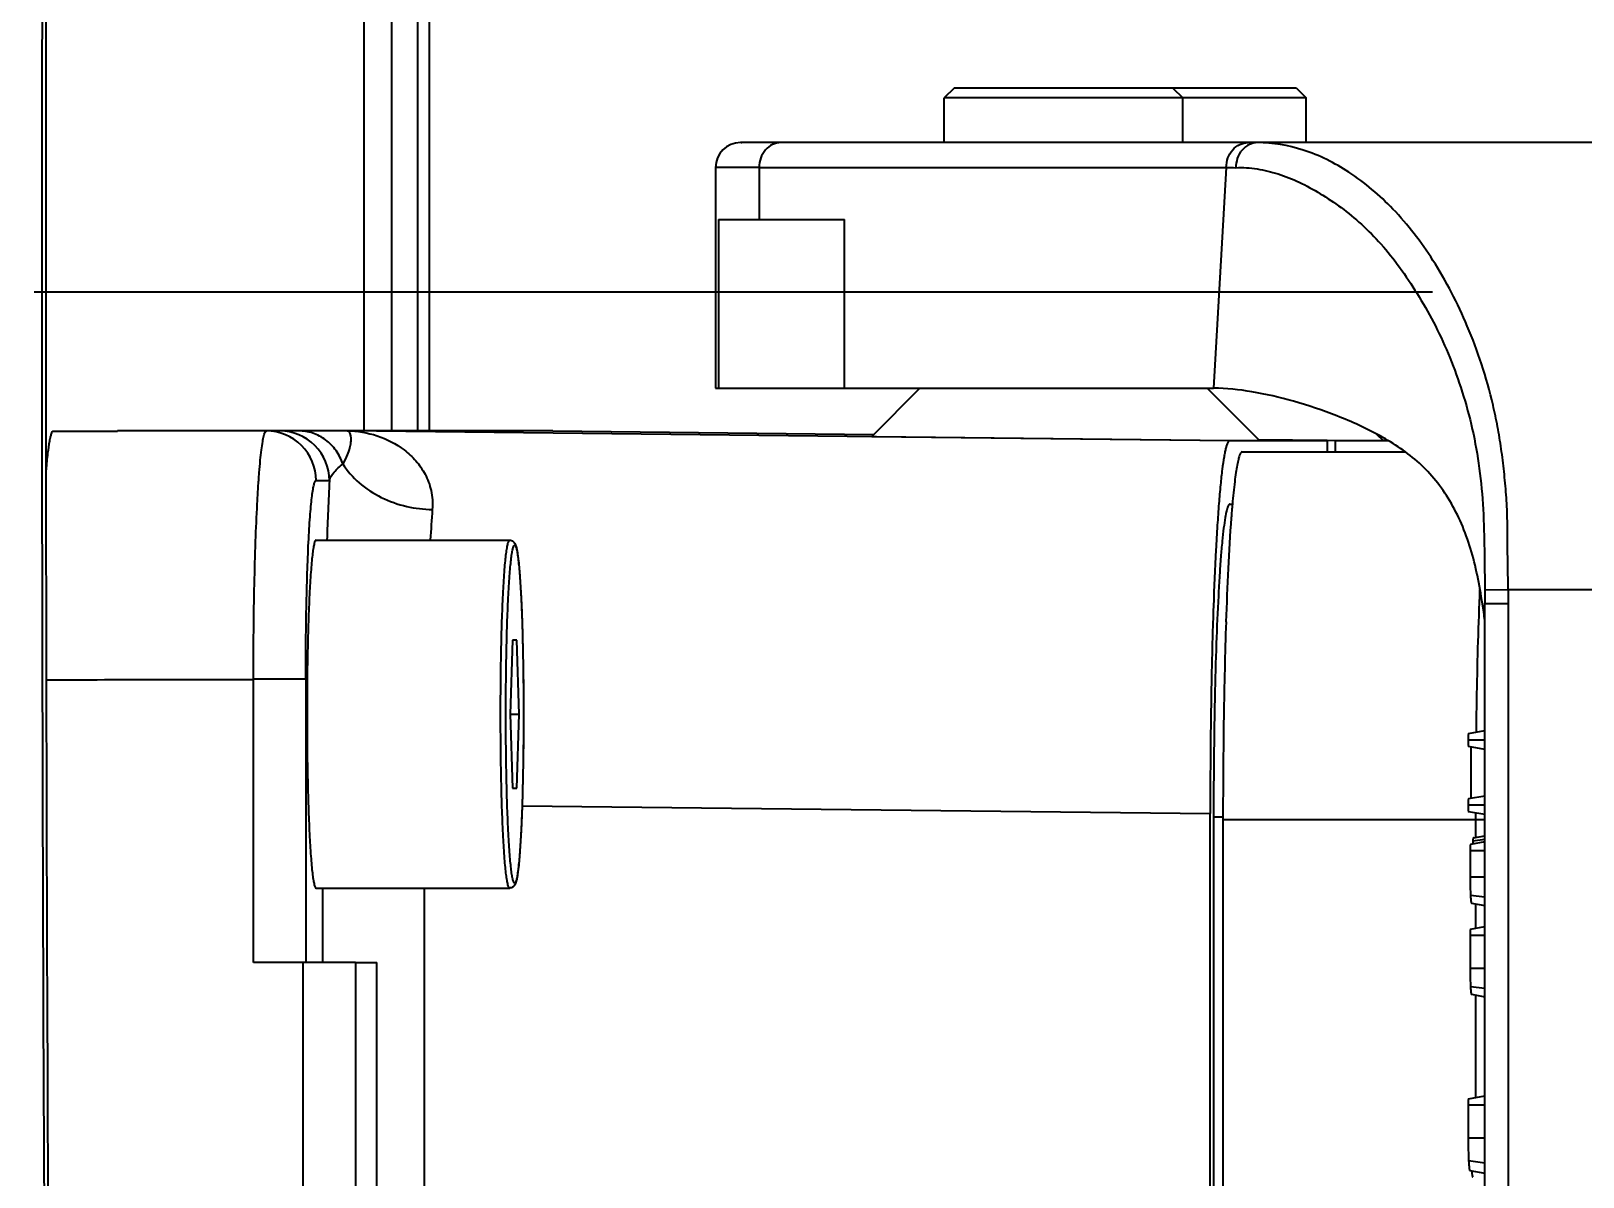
# Model space of a CAD drawing. Header units: millimetres. Extents: x 5828 to 6704, y 123 to 421.
# Drawn here: x 6614.748 to 6616.829, y 233.178 to 234.716 of the extents above; entities that cross this region are included whole.
import ezdxf

# ---------------------------------------------------------------- set-up
doc = ezdxf.new("R2010")
doc.units = ezdxf.units.MM
doc.linetypes.add('CENTER', pattern=[0.6, 0.375, -0.075, 0.075, -0.075])
for name, color, linetype in [('中心线', 7, 'Continuous'), ('外形图', 7, 'Continuous'), ('尺寸标注', 7, 'Continuous'), ('运动范围', 7, 'Continuous')]:
    doc.layers.add(name, color=color, linetype=linetype)
doc.styles.add('微软雅黑', font='msyh.ttc', dxfattribs={"height": 1.5})
doc.dimstyles.new('尺寸标注_1_15比例', dxfattribs={"dimtxt": 1.5, "dimasz": 1.25, "dimexe": 0.5, "dimexo": 0.4, "dimgap": 0.5, "dimtad": 1, "dimdec": 1, "dimlfac": 15, "dimdsep": 46, "dimtxsty": '微软雅黑', "dimcen": 0.09, "dimadec": 0, "dimazin": 0, "dimtp": 0.01, "dimtm": 0.01, "dimtfac": 1, "dimtdec": 1, "dimtofl": 0, "dimtmove": 0, "dimatfit": 3, "dimfxl": 1, "dimtolj": 1, "dimarcsym": 0})

# ---------------------------------------------------------------- blocks, each defined once
blk = doc.blocks.new('*D964')
at = {"layer": 'Defpoints', "color": 0}
for p in [(6599.8696, 245.0776), (6642.7754, 240.6831), (6560.7519, 234.3658), (6606.9481, 234.3718), (6651.9644, 234.3658)]:
    blk.add_point(p, dxfattribs=at)
at = {"layer": '尺寸标注', "color": 0, "lineweight": -2}
blk.add_arc((6606.914, 234.3658), 12.8206, 15.57922, 174.41148, dxfattribs=at)
at = {"layer": '尺寸标注', "color": 0}
for points in [[(6619.0604, 237.7629), (6619.4668, 237.8551), (6619.5402, 236.59)], [(6593.9463, 235.6245), (6594.3625, 235.6042), (6594.0935, 234.3658)]]:
    blk.add_solid(points, dxfattribs=at)
at = {"layer": '尺寸标注', "color": 0, "insert": (6607.3758, 248.4579), "char_height": 1.5, "attachment_point": 5, "rotation": 358.1233, "style": '微软雅黑'}
blk.add_mtext('\\A1;-\\A1;170%%d', dxfattribs=at)
blk = doc.blocks.new('*D965')
at = {"layer": 'Defpoints', "color": 0}
for p in [(6560.7519, 234.3658), (6606.9481, 234.3718), (6651.9644, 234.3658), (6642.7754, 228.0485), (6600.0932, 223.893)]:
    blk.add_point(p, dxfattribs=at)
at = {"layer": '尺寸标注', "color": 0, "lineweight": -2}
blk.add_arc((6606.9821, 234.3658), 12.5355, 185.71574, 344.27495, dxfattribs=at)
at = {"layer": '尺寸标注', "color": 0}
for points in [[(6594.717, 233.1277), (6594.3009, 233.107), (6594.4466, 234.3658)], [(6619.2515, 230.922), (6618.8453, 231.0148), (6619.3268, 232.187)]]:
    blk.add_solid(points, dxfattribs=at)
at = {"layer": '尺寸标注', "color": 0, "insert": (6606.0001, 223.1523), "char_height": 1.5, "attachment_point": 5, "rotation": 354.9953, "style": '微软雅黑'}
blk.add_mtext('\\A1;+\\A1;170%%d', dxfattribs=at)

msp = doc.modelspace()

# ---------------------------------------------------------------- linework, layer by layer
at = {"layer": '中心线', "linetype": 'CENTER', "ltscale": 5}
msp.add_line((6560.7519, 234.3658), (6651.9644, 234.3658), dxfattribs=at)
at = {"layer": '外形图'}
for p, q in [((6615.1939, 234.8991), (6615.1939, 234.1791)), ((6615.2312, 234.1791), (6615.2312, 234.8991)), ((6615.2657, 234.8991), (6615.2657, 234.1791)), ((6615.2814, 234.8991), (6615.2814, 234.1791)), ((6615.9853, 234.6391), (6615.972, 234.6258)), ((6616.4442, 234.6391), (6615.9853, 234.6391)), ((6616.2787, 234.6391), (6616.2785, 234.6391)), ((6616.2787, 234.6391), (6616.292, 234.6258)), ((6616.4444, 234.6391), (6616.4442, 234.6391)), ((6616.4444, 234.6391), (6616.4577, 234.6258)), ((6616.2918, 234.6258), (6615.972, 234.6258)), ((6615.972, 234.5658), (6615.972, 234.6258)), ((6616.292, 234.6258), (6616.2918, 234.6258)), ((6616.4575, 234.6258), (6616.292, 234.6258)), ((6616.292, 234.5658), (6616.292, 234.6258)), ((6616.4577, 234.6258), (6616.4575, 234.6258)), ((6616.4577, 234.5658), (6616.4577, 234.6258)), ((6618.1146, 234.5658), (6615.6987, 234.5658)), ((6615.6998, 234.5658), (6615.7009, 234.5658)), ((6615.7239, 234.5325), (6615.6653, 234.5325)), ((6615.6653, 234.5325), (6615.6653, 234.2363)), ((6615.7239, 234.5325), (6616.3504, 234.5325)), ((6615.7239, 234.5325), (6615.7239, 234.4629)), ((6616.3504, 234.5325), (6616.3333, 234.2363)), ((6615.6695, 234.4629), (6615.8386, 234.4629)), ((6615.6695, 234.4629), (6615.6695, 234.2363)), ((6615.8386, 234.2363), (6615.8386, 234.4629)), ((6615.6653, 234.2363), (6615.6695, 234.2363)), ((6615.6695, 234.2363), (6616.3333, 234.2363)), ((6615.9394, 234.2363), (6615.8749, 234.1718)), ((6616.3247, 234.2363), (6616.395, 234.166)), ((6614.8635, 234.1785), (6614.777, 234.1785)), ((6615.0632, 234.1791), (6614.8635, 234.1791)), ((6615.0811, 234.1791), (6615.0632, 234.1791)), ((6615.1716, 234.1791), (6615.0811, 234.1791)), ((6615.4473, 234.1791), (6615.1716, 234.1791)), ((6616.3549, 234.1658), (6615.1716, 234.1791)), ((6615.4473, 234.1791), (6615.8774, 234.1743)), ((6616.552, 234.1747), (6616.5607, 234.166)), ((6615.8749, 234.1718), (6616.3549, 234.1663)), ((6616.4855, 234.1658), (6616.3549, 234.1658)), ((6616.3932, 234.1677), (6616.4855, 234.1667)), ((6616.4968, 234.1658), (6616.394, 234.167)), ((6616.3941, 234.1668), (6616.4855, 234.1658)), ((6616.4855, 234.1667), (6616.557, 234.166)), ((6616.4855, 234.1658), (6616.4855, 234.1508)), ((6616.5673, 234.1658), (6616.4968, 234.1658)), ((6616.4968, 234.1508), (6616.4968, 234.1658)), ((6616.5601, 234.1666), (6616.5662, 234.1665)), ((6616.3717, 234.1508), (6616.5903, 234.1508)), ((6615.1298, 234.1125), (6615.1477, 234.1125)), ((6616.3553, 234.0808), (6616.3585, 234.0808)), ((6615.1298, 234.0325), (6615.3894, 234.0325)), ((6616.6964, 234.0247), (6616.6965, 234.0213)), ((6616.7285, 233.9658), (6616.6969, 233.9656)), ((6616.6969, 233.9656), (6616.697, 233.9474)), ((6617.3613, 233.9658), (6616.7285, 233.9658)), ((6616.697, 231.5176), (6616.697, 233.9474)), ((6616.7286, 233.9477), (6616.7286, 231.5172)), ((6615.3931, 233.8984), (6615.3901, 233.7991)), ((6615.3991, 233.8984), (6615.3931, 233.8984)), ((6615.4021, 233.7991), (6615.3991, 233.8984)), ((6615.1158, 233.8458), (6615.0457, 233.8458)), ((6615.0457, 233.4658), (6615.0457, 233.8457)), ((6615.1158, 233.8458), (6615.1158, 233.4658)), ((6615.3901, 233.7991), (6615.4021, 233.7991)), ((6615.3901, 233.7991), (6615.3931, 233.6998)), ((6615.3991, 233.6998), (6615.4021, 233.7991)), ((6616.697, 233.7644), (6616.6748, 233.7644)), ((6616.6752, 233.7732), (6616.697, 233.777)), ((6616.697, 233.7518), (6616.6752, 233.7557)), ((6616.6782, 233.7551), (6616.6782, 233.6862)), ((6615.3931, 233.6998), (6615.3991, 233.6998)), ((6615.406, 233.6763), (6616.3288, 233.6659)), ((6616.697, 233.6769), (6616.6748, 233.6769)), ((6616.6752, 233.6857), (6616.697, 233.6895)), ((6616.3288, 231.799), (6616.3288, 233.666)), ((6616.3459, 233.6608), (6616.3333, 233.6608)), ((6616.3333, 233.6608), (6616.3333, 231.8041)), ((6616.697, 233.6575), (6616.3459, 233.6575)), ((6616.3459, 233.6575), (6616.3459, 231.8075)), ((6616.697, 233.6643), (6616.6752, 233.6682)), ((6616.685, 233.6575), (6616.685, 233.6664)), ((6616.685, 233.6337), (6616.685, 233.6575)), ((6616.6817, 233.6332), (6616.697, 233.6359)), ((6616.697, 233.6157), (6616.6774, 233.6157)), ((6616.6774, 233.6157), (6616.6774, 233.5807)), ((6616.697, 233.6278), (6616.6778, 233.6244)), ((6616.697, 233.631), (6616.6808, 233.6285)), ((6616.6774, 233.5807), (6616.697, 233.5807)), ((6615.1298, 233.5658), (6615.3894, 233.5658)), ((6615.1386, 233.4658), (6615.1386, 233.5658)), ((6615.2753, 231.8991), (6615.2753, 233.5658)), ((6616.697, 233.5534), (6616.6779, 233.5558)), ((6616.6791, 233.5457), (6616.697, 233.5425)), ((6616.685, 233.5119), (6616.685, 233.5446)), ((6616.6778, 233.5107), (6616.697, 233.5141)), ((6616.697, 233.5019), (6616.6774, 233.5019)), ((6616.6774, 233.5019), (6616.6774, 233.4582)), ((6615.1824, 233.4658), (6615.0457, 233.4658)), ((6615.1123, 231.9991), (6615.1123, 233.4658)), ((6615.1824, 233.4658), (6615.2112, 233.4658)), ((6615.1824, 233.4658), (6615.1824, 231.9991)), ((6615.2112, 231.9991), (6615.2112, 233.4658)), ((6616.6774, 233.4582), (6616.697, 233.4582)), ((6616.697, 233.4309), (6616.6779, 233.4333)), ((6616.6791, 233.4232), (6616.697, 233.42)), ((6616.685, 233.2849), (6616.685, 233.4221)), ((6616.6752, 233.2832), (6616.697, 233.287)), ((6616.697, 233.2744), (6616.6748, 233.2744)), ((6616.6748, 233.2744), (6616.6748, 233.2307)), ((6616.6748, 233.2307), (6616.697, 233.2307)), ((6616.697, 233.1969), (6616.6754, 233.1996)), ((6616.6769, 233.1869), (6616.697, 233.1834))]:
    msp.add_line(p, q, dxfattribs=at)
msp.add_lwpolyline([(6616.6965, 234.0213), (6616.6966, 234.0095), (6616.6969, 233.9656)], dxfattribs=at)
for centre, radius, start, end in [((6869.0406, 234.3658), 254.2786, 179.349058, 180.650944), ((6867.1495, 234.3658), 252.3822, 179.349108, 180.650894), ((6867.1323, 234.3658), 252.365, 179.349137, 180.650872), ((6615.6987, 234.5325), 0.0333, 90, 180), ((6615.0631, 234.1125), 0.0666, 359.9575, 89.9579), ((6615.081, 234.1125), 0.0666, 359.9575, 89.9579), ((6620.691, 233.8397), 5.5501, 177.183, 178.0092), ((6617.7762, 233.892), 2.4972, 175.8291, 176.7674), ((6620.8225, 233.777), 4.4749, 177.2133, 178.1338), ((6615.549, 233.7725), 1.1582, 7.5458, 8.6637), ((6616.8221, 233.6164), 0.1417, 175.0976, 176.5666)]:
    msp.add_arc(centre, radius, start, end, dxfattribs=at)
for points, knots in [([(6615.753, 234.5658), (6615.7492, 234.5658), (6615.7413, 234.564), (6615.7317, 234.5564), (6615.7253, 234.5454), (6615.7239, 234.5368), (6615.7239, 234.5325)], [0, 0, 0, 0, 0.234377, 0.478194, 0.734771, 1, 1, 1, 1]), ([(6616.3504, 234.5325), (6616.3504, 234.5368), (6616.3519, 234.5454), (6616.3582, 234.5564), (6616.3679, 234.564), (6616.3758, 234.5658), (6616.3796, 234.5658)], [0, 0, 0, 0, 0.265222, 0.521806, 0.765629, 1, 1, 1, 1]), ([(6616.3921, 234.5658), (6616.3884, 234.5658), (6616.3806, 234.564), (6616.3707, 234.5563), (6616.3645, 234.545), (6616.3632, 234.5364), (6616.3632, 234.5322)], [0, 0, 0, 0, 0.22377, 0.476642, 0.7443, 1, 1, 1, 1]), ([(6616.7285, 233.9658), (6616.7283, 233.9765), (6616.7278, 233.9979), (6616.7275, 234.0299), (6616.7275, 234.0618), (6616.726, 234.0933), (6616.723, 234.1243), (6616.7193, 234.1548), (6616.7144, 234.1846), (6616.7064, 234.2228), (6616.6937, 234.2682), (6616.669, 234.3341), (6616.632, 234.4059), (6616.5784, 234.4762), (6616.5189, 234.5269), (6616.4565, 234.5583), (6616.4128, 234.5658), (6616.3921, 234.5658)], [0, 0, 0, 0, 0.042575, 0.085039, 0.12725, 0.169068, 0.210406, 0.25112, 0.291118, 0.330326, 0.40608, 0.478035, 0.609738, 0.725518, 0.827251, 0.917458, 1, 1, 1, 1]), ([(6616.3632, 234.5322), (6616.3726, 234.5327), (6616.392, 234.5313), (6616.4206, 234.5244), (6616.449, 234.5129), (6616.4772, 234.4975), (6616.505, 234.4787), (6616.5324, 234.4563), (6616.5589, 234.4297), (6616.5836, 234.3984), (6616.6069, 234.3632), (6616.6289, 234.3247), (6616.6487, 234.2826), (6616.6657, 234.2368), (6616.6797, 234.1875), (6616.6896, 234.1352), (6616.695, 234.0805), (6616.6961, 234.0435), (6616.6964, 234.0247)], [0, 0, 0, 0, 0.042839, 0.086836, 0.132773, 0.180998, 0.231611, 0.284653, 0.340715, 0.400748, 0.46459, 0.531371, 0.601199, 0.674736, 0.75201, 0.832413, 0.915329, 1, 1, 1, 1]), ([(6616.6939, 233.947), (6616.6919, 233.9597), (6616.6876, 233.9847), (6616.6786, 234.0209), (6616.6665, 234.0546), (6616.651, 234.0853), (6616.6321, 234.1126), (6616.6025, 234.1441), (6616.5575, 234.1739), (6616.4999, 234.1999), (6616.442, 234.2192), (6616.3867, 234.2324), (6616.3505, 234.2363), (6616.3333, 234.2363)], [0, 0, 0, 0, 0.076142, 0.149395, 0.219465, 0.286515, 0.351122, 0.414322, 0.540247, 0.665442, 0.786423, 0.898785, 1, 1, 1, 1]), ([(6614.777, 234.1785), (6614.7765, 234.1785), (6614.7753, 234.1773), (6614.7743, 234.1747), (6614.7731, 234.1705), (6614.7714, 234.1619), (6614.7694, 234.1471), (6614.7682, 234.1343), (6614.7676, 234.1269)], [0, 0, 0, 0, 0.027891, 0.079936, 0.160753, 0.271077, 0.579311, 1, 1, 1, 1]), ([(6615.0457, 233.8457), (6615.0457, 233.8674), (6615.046, 233.9099), (6615.0469, 233.9717), (6615.0485, 234.0286), (6615.0503, 234.072), (6615.052, 234.1026), (6615.0534, 234.1221), (6615.0548, 234.1388), (6615.0563, 234.1528), (6615.0579, 234.1638), (6615.0593, 234.171), (6615.0605, 234.1753), (6615.0614, 234.1775), (6615.0624, 234.1791), (6615.0632, 234.1791)], [0, 0, 0, 0, 0.194129, 0.380822, 0.55293, 0.703868, 0.76956, 0.82788, 0.878278, 0.920288, 0.953539, 0.977781, 0.986503, 0.992999, 1, 1, 1, 1]), ([(6615.1657, 234.1347), (6615.1636, 234.1411), (6615.1574, 234.1532), (6615.1433, 234.1677), (6615.1257, 234.177), (6615.1126, 234.1791), (6615.1062, 234.1791)], [0, 0, 0, 0, 0.255607, 0.507223, 0.754853, 1, 1, 1, 1]), ([(6615.1657, 234.1347), (6615.1682, 234.1386), (6615.1718, 234.1457), (6615.1752, 234.1556), (6615.1765, 234.1623), (6615.1768, 234.1667), (6615.1769, 234.172), (6615.1753, 234.179), (6615.1716, 234.1791)], [0, 0, 0, 0, 0.28857, 0.49654, 0.65248, 0.715637, 0.770437, 1, 1, 1, 1]), ([(6615.1716, 234.1791), (6615.1851, 234.179), (6615.2125, 234.1746), (6615.2435, 234.1585), (6615.2642, 234.1393), (6615.277, 234.1209), (6615.2853, 234.0986), (6615.2863, 234.0821), (6615.2856, 234.0736)], [0, 0, 0, 0, 0.233552, 0.470122, 0.592613, 0.719252, 0.853152, 1, 1, 1, 1]), ([(6616.3549, 234.1658), (6616.3545, 234.1658), (6616.3533, 234.1651), (6616.3521, 234.1631), (6616.3509, 234.1601), (6616.3497, 234.1559), (6616.3484, 234.1505), (6616.3467, 234.141), (6616.3446, 234.1263), (6616.3424, 234.1054), (6616.3402, 234.0803), (6616.3382, 234.0512), (6616.3356, 234.0052), (6616.3328, 233.9402), (6616.3305, 233.8549), (6616.3291, 233.7623), (6616.3288, 233.6985), (6616.3288, 233.666)], [0, 0, 0, 0, 0.002821, 0.007217, 0.013702, 0.022414, 0.033391, 0.046636, 0.079858, 0.121838, 0.172207, 0.2305, 0.296168, 0.44707, 0.619162, 0.805858, 1, 1, 1, 1]), ([(6615.1477, 234.1125), (6615.1487, 234.1166), (6615.1543, 234.125), (6615.1614, 234.1314), (6615.1657, 234.1347)], [0, 0, 0, 0, 0.441758, 1, 1, 1, 1]), ([(6615.1657, 234.1347), (6615.1716, 234.1253), (6615.187, 234.1077), (6615.2168, 234.0885), (6615.2505, 234.0767), (6615.2741, 234.0738), (6615.2856, 234.0736)], [0, 0, 0, 0, 0.238061, 0.493743, 0.753017, 1, 1, 1, 1]), ([(6616.3717, 234.1508), (6616.3711, 234.1508), (6616.37, 234.1498), (6616.369, 234.1482), (6616.3678, 234.1452), (6616.3663, 234.1401), (6616.3647, 234.1324), (6616.3631, 234.1225), (6616.3608, 234.1051), (6616.3594, 234.0911), (6616.3585, 234.081)], [0, 0, 0, 0, 0.028669, 0.051466, 0.081085, 0.161854, 0.271959, 0.41135, 0.579611, 1, 1, 1, 1]), ([(6615.1158, 233.8458), (6615.1158, 233.8631), (6615.116, 233.8972), (6615.1168, 233.9465), (6615.118, 233.9921), (6615.1194, 234.0268), (6615.1208, 234.0513), (6615.1219, 234.0668), (6615.1231, 234.0802), (6615.1243, 234.0914), (6615.1255, 234.1002), (6615.1268, 234.1067), (6615.1278, 234.1104), (6615.1291, 234.1125), (6615.1298, 234.1125)], [0, 0, 0, 0, 0.19414, 0.380843, 0.552957, 0.703895, 0.769588, 0.827907, 0.878304, 0.920313, 0.953563, 0.977804, 0.992999, 1, 1, 1, 1]), ([(6616.3553, 234.0808), (6616.3549, 234.0808), (6616.3539, 234.0802), (6616.3529, 234.0785), (6616.3519, 234.076), (6616.3503, 234.0706), (6616.3486, 234.0615), (6616.3466, 234.0476), (6616.3447, 234.03), (6616.3429, 234.0089), (6616.3412, 233.9844), (6616.339, 233.9458), (6616.3367, 233.8912), (6616.3348, 233.8195), (6616.3336, 233.7417), (6616.3333, 233.6881), (6616.3333, 233.6608)], [0, 0, 0, 0, 0.002822, 0.007226, 0.01372, 0.02244, 0.046675, 0.079916, 0.121915, 0.172299, 0.230604, 0.29628, 0.44718, 0.619249, 0.805905, 1, 1, 1, 1]), ([(6616.3585, 234.081), (6616.358, 234.0748), (6616.3556, 234.046), (6616.354, 234.0172), (6616.3529, 233.9946)], [0, 0, 0, 0, 0.217015, 1, 1, 1, 1]), ([(6615.1298, 234.0325), (6615.1292, 234.0325), (6615.1281, 234.0306), (6615.1272, 234.0274), (6615.126, 234.0217), (6615.125, 234.014), (6615.1239, 234.0043), (6615.1225, 233.9874), (6615.1209, 233.962), (6615.1195, 233.9271), (6615.1184, 233.8873), (6615.1177, 233.8441), (6615.1176, 233.8143), (6615.1176, 233.7991)], [0, 0, 0, 0, 0.007003, 0.0222, 0.046444, 0.079695, 0.121705, 0.172102, 0.296112, 0.447048, 0.619159, 0.805857, 1, 1, 1, 1]), ([(6615.3772, 233.7991), (6615.3772, 233.8143), (6615.3774, 233.8441), (6615.378, 233.8873), (6615.3791, 233.9271), (6615.3806, 233.962), (6615.3821, 233.9874), (6615.3835, 234.0043), (6615.3846, 234.014), (6615.3857, 234.0217), (6615.3868, 234.0274), (6615.3877, 234.0306), (6615.3889, 234.0325), (6615.3894, 234.0325)], [0, 0, 0, 0, 0.194146, 0.380847, 0.552959, 0.703897, 0.827906, 0.878303, 0.920312, 0.953562, 0.977803, 0.992998, 1, 1, 1, 1]), ([(6615.3894, 234.0325), (6615.3911, 234.0325), (6615.394, 234.0314), (6615.3963, 234.0284), (6615.3974, 234.0259), (6615.3984, 234.0224), (6615.3995, 234.0171), (6615.4012, 234.0056), (6615.4029, 233.9865), (6615.4043, 233.9645), (6615.4053, 233.9435), (6615.4062, 233.9189), (6615.4075, 233.8706), (6615.4079, 233.8283), (6615.4079, 233.7991)], [0, 0, 0, 0, 0.021478, 0.035199, 0.045625, 0.056095, 0.081208, 0.113791, 0.202826, 0.321991, 0.39165, 0.467178, 0.632912, 1, 1, 1, 1]), ([(6615.3842, 233.7991), (6615.3842, 233.8139), (6615.3844, 233.8428), (6615.385, 233.8848), (6615.3861, 233.9235), (6615.3873, 233.953), (6615.3885, 233.9738), (6615.3894, 233.987), (6615.3904, 233.9984), (6615.3914, 234.0079), (6615.3923, 234.0145), (6615.3931, 234.0188), (6615.3937, 234.0213), (6615.3943, 234.0232), (6615.3948, 234.0247), (6615.3961, 234.0264), (6615.3973, 234.0247), (6615.3979, 234.0232), (6615.3985, 234.0213), (6615.399, 234.0188), (6615.3998, 234.0145), (6615.4007, 234.0079), (6615.4018, 233.9984), (6615.4027, 233.987), (6615.4037, 233.9738), (6615.4049, 233.953), (6615.4061, 233.9235), (6615.4071, 233.8848), (6615.4078, 233.8428), (6615.4079, 233.8139), (6615.4079, 233.7991)], [0, 0, 0, 0, 0.097067, 0.190415, 0.27647, 0.351937, 0.384782, 0.413941, 0.43914, 0.460143, 0.476768, 0.483397, 0.488891, 0.493252, 0.4965, 0.5, 0.503501, 0.506748, 0.511109, 0.516603, 0.523232, 0.539857, 0.560861, 0.586059, 0.615218, 0.648063, 0.72353, 0.809585, 0.902933, 1, 1, 1, 1]), ([(6616.6857, 233.7752), (6616.6859, 233.7923), (6616.6869, 233.856), (6616.6887, 233.9196), (6616.6906, 233.9662)], [0, 0, 0, 0, 0.268651, 1, 1, 1, 1]), ([(6616.697, 233.9474), (6616.6971, 233.9474), (6616.6974, 233.9473), (6616.6977, 233.9474), (6616.6985, 233.9474), (6616.6995, 233.9474), (6616.7008, 233.9475), (6616.7031, 233.9475), (6616.7065, 233.9475), (6616.7112, 233.9476), (6616.7166, 233.9476), (6616.7225, 233.9477), (6616.7265, 233.9477), (6616.7286, 233.9477)], [0, 0, 0, 0, 0.004796, 0.019027, 0.042579, 0.075236, 0.116708, 0.166618, 0.2899, 0.44066, 0.613488, 0.802196, 1, 1, 1, 1]), ([(6616.35, 233.9228), (6616.3486, 233.8804), (6616.3466, 233.792), (6616.3459, 233.7035), (6616.3459, 233.6575)], [0, 0, 0, 0, 0.479214, 1, 1, 1, 1]), ([(6615.1176, 233.7991), (6615.1176, 233.784), (6615.1177, 233.7542), (6615.1184, 233.711), (6615.1195, 233.6712), (6615.1209, 233.6362), (6615.1225, 233.6108), (6615.1239, 233.594), (6615.125, 233.5842), (6615.126, 233.5766), (6615.1272, 233.5709), (6615.1281, 233.5676), (6615.1292, 233.5658), (6615.1298, 233.5658)], [0, 0, 0, 0, 0.194149, 0.380853, 0.552967, 0.703906, 0.827915, 0.878311, 0.920319, 0.953567, 0.977807, 0.993, 1, 1, 1, 1]), ([(6615.3894, 233.5658), (6615.3889, 233.5658), (6615.3877, 233.5676), (6615.3868, 233.5709), (6615.3857, 233.5766), (6615.3846, 233.5842), (6615.3835, 233.594), (6615.3821, 233.6109), (6615.3806, 233.6362), (6615.3791, 233.6712), (6615.378, 233.711), (6615.3774, 233.7542), (6615.3772, 233.784), (6615.3772, 233.7991)], [0, 0, 0, 0, 0.007002, 0.022197, 0.046438, 0.079688, 0.121697, 0.172094, 0.296103, 0.447041, 0.619153, 0.805854, 1, 1, 1, 1]), ([(6615.4079, 233.7991), (6615.4079, 233.7844), (6615.4078, 233.7555), (6615.4071, 233.7135), (6615.4061, 233.6748), (6615.4049, 233.6453), (6615.4037, 233.6245), (6615.4027, 233.6113), (6615.4018, 233.5999), (6615.4007, 233.5904), (6615.3998, 233.5837), (6615.399, 233.5794), (6615.3985, 233.577), (6615.3979, 233.575), (6615.3973, 233.5736), (6615.3961, 233.5719), (6615.3948, 233.5736), (6615.3943, 233.575), (6615.3937, 233.577), (6615.3931, 233.5794), (6615.3923, 233.5837), (6615.3914, 233.5904), (6615.3904, 233.5999), (6615.3894, 233.6113), (6615.3885, 233.6245), (6615.3873, 233.6453), (6615.3861, 233.6748), (6615.385, 233.7135), (6615.3844, 233.7555), (6615.3842, 233.7844), (6615.3842, 233.7991)], [0, 0, 0, 0, 0.097067, 0.190415, 0.27647, 0.351937, 0.384782, 0.413941, 0.43914, 0.460143, 0.476768, 0.483397, 0.488891, 0.493252, 0.4965, 0.5, 0.503501, 0.506748, 0.511109, 0.516603, 0.523232, 0.539857, 0.560861, 0.586059, 0.615218, 0.648063, 0.72353, 0.809585, 0.902933, 1, 1, 1, 1]), ([(6615.4079, 233.7991), (6615.4079, 233.77), (6615.4075, 233.7277), (6615.4062, 233.6794), (6615.4053, 233.6547), (6615.4043, 233.6338), (6615.4029, 233.6117), (6615.4012, 233.5927), (6615.3995, 233.5812), (6615.3984, 233.5758), (6615.3974, 233.5723), (6615.3963, 233.5698), (6615.394, 233.5669), (6615.3911, 233.5658), (6615.3894, 233.5658)], [0, 0, 0, 0, 0.367094, 0.53283, 0.608359, 0.678017, 0.797179, 0.886211, 0.918792, 0.943905, 0.954375, 0.9648, 0.978517, 1, 1, 1, 1]), ([(6616.6752, 233.7732), (6616.6751, 233.7732), (6616.675, 233.773), (6616.675, 233.7726), (6616.6749, 233.7718), (6616.6748, 233.7702), (6616.6748, 233.7677), (6616.6748, 233.7655), (6616.6748, 233.7644)], [0, 0, 0, 0, 0.015801, 0.058801, 0.140263, 0.26515, 0.610658, 1, 1, 1, 1]), ([(6616.6748, 233.7644), (6616.6748, 233.7633), (6616.6748, 233.7611), (6616.6748, 233.7586), (6616.6749, 233.757), (6616.675, 233.7562), (6616.675, 233.7559), (6616.6751, 233.7557), (6616.6752, 233.7557)], [0, 0, 0, 0, 0.389299, 0.734784, 0.859713, 0.941187, 0.9842, 1, 1, 1, 1]), ([(6616.6752, 233.6857), (6616.6751, 233.6857), (6616.675, 233.6855), (6616.675, 233.6851), (6616.6749, 233.6843), (6616.6748, 233.6827), (6616.6748, 233.6802), (6616.6748, 233.678), (6616.6748, 233.6769)], [0, 0, 0, 0, 0.015801, 0.058801, 0.140263, 0.26515, 0.610658, 1, 1, 1, 1]), ([(6616.6748, 233.6769), (6616.6748, 233.6758), (6616.6748, 233.6736), (6616.6748, 233.6711), (6616.6749, 233.6695), (6616.675, 233.6687), (6616.675, 233.6684), (6616.6751, 233.6682), (6616.6752, 233.6682)], [0, 0, 0, 0, 0.389299, 0.734784, 0.859713, 0.941187, 0.9842, 1, 1, 1, 1]), ([(6616.6817, 233.6332), (6616.6816, 233.6331), (6616.6814, 233.6326), (6616.6812, 233.6318), (6616.681, 233.6303), (6616.6809, 233.6292), (6616.6808, 233.6285)], [0, 0, 0, 0, 0.083529, 0.276973, 0.58388, 1, 1, 1, 1]), ([(6616.6778, 233.6244), (6616.6778, 233.6244), (6616.6777, 233.6242), (6616.6776, 233.6238), (6616.6775, 233.6231), (6616.6774, 233.6215), (6616.6774, 233.6189), (6616.6774, 233.6168), (6616.6774, 233.6157)], [0, 0, 0, 0, 0.015801, 0.058801, 0.140263, 0.26515, 0.610658, 1, 1, 1, 1]), ([(6616.6774, 233.5807), (6616.6774, 233.5784), (6616.6774, 233.5701), (6616.6776, 233.5618), (6616.6779, 233.5558)], [0, 0, 0, 0, 0.273832, 1, 1, 1, 1]), ([(6616.6779, 233.5558), (6616.6779, 233.5544), (6616.6781, 233.5518), (6616.6784, 233.5487), (6616.6786, 233.5468), (6616.6789, 233.5459), (6616.679, 233.5457), (6616.6791, 233.5457)], [0, 0, 0, 0, 0.418945, 0.734518, 0.926562, 0.976196, 1, 1, 1, 1]), ([(6616.6778, 233.5107), (6616.6778, 233.5107), (6616.6777, 233.5105), (6616.6776, 233.5101), (6616.6775, 233.5093), (6616.6774, 233.5077), (6616.6774, 233.5052), (6616.6774, 233.503), (6616.6774, 233.5019)], [0, 0, 0, 0, 0.015801, 0.058801, 0.140263, 0.26515, 0.610658, 1, 1, 1, 1]), ([(6616.6774, 233.4582), (6616.6774, 233.4559), (6616.6774, 233.4476), (6616.6776, 233.4393), (6616.6779, 233.4333)], [0, 0, 0, 0, 0.273832, 1, 1, 1, 1]), ([(6616.6779, 233.4333), (6616.6779, 233.4319), (6616.6781, 233.4293), (6616.6784, 233.4262), (6616.6786, 233.4243), (6616.6789, 233.4234), (6616.679, 233.4232), (6616.6791, 233.4232)], [0, 0, 0, 0, 0.418945, 0.734518, 0.926562, 0.976196, 1, 1, 1, 1]), ([(6616.6752, 233.2832), (6616.6751, 233.2832), (6616.675, 233.283), (6616.675, 233.2826), (6616.6749, 233.2818), (6616.6748, 233.2802), (6616.6748, 233.2777), (6616.6748, 233.2755), (6616.6748, 233.2744)], [0, 0, 0, 0, 0.015801, 0.058801, 0.140263, 0.26515, 0.610658, 1, 1, 1, 1]), ([(6616.6748, 233.2307), (6616.6748, 233.2278), (6616.6748, 233.2175), (6616.675, 233.2071), (6616.6754, 233.1996)], [0, 0, 0, 0, 0.273916, 1, 1, 1, 1]), ([(6616.6754, 233.1996), (6616.6755, 233.1978), (6616.6757, 233.1947), (6616.676, 233.1911), (6616.6762, 233.189), (6616.6764, 233.1879), (6616.6766, 233.1873), (6616.6768, 233.1869), (6616.6769, 233.1869)], [0, 0, 0, 0, 0.41462, 0.72576, 0.838699, 0.921825, 0.974882, 1, 1, 1, 1]), ([(6616.6794, 233.1863), (6616.6794, 233.1858), (6616.6796, 233.184), (6616.6798, 233.1822), (6616.6799, 233.181)], [0, 0, 0, 0, 0.298473, 1, 1, 1, 1]), ([(6616.6799, 233.181), (6616.68, 233.1803), (6616.6802, 233.1794), (6616.6805, 233.1784), (6616.6807, 233.1782), (6616.6808, 233.1782)], [0, 0, 0, 0, 0.716362, 0.902281, 1, 1, 1, 1])]:
    msp.add_open_spline(points, degree=3, knots=knots, dxfattribs=at)
for points in [[(6616.3504, 234.5325), (6616.3547, 234.5323), (6616.3589, 234.5323), (6616.3632, 234.5322)], [(6616.7285, 233.9658), (6616.7286, 233.9598), (6616.7286, 233.9538), (6616.7286, 233.9477)], [(6614.768, 233.8452), (6614.794, 233.8453), (6614.82, 233.8452), (6614.8461, 233.8454)], [(6614.846, 233.8454), (6614.9126, 233.8456), (6614.9792, 233.8455), (6615.0457, 233.8457)]]:
    msp.add_open_spline(points, degree=3, dxfattribs=at)
at = {"layer": '运动范围', "color": 0}
msp.add_arc((6606.9481, 234.3658), 36.38, 10, 350, dxfattribs=at)

# ---------------------------------------------------------------- dimensions: what is measured, and where the dimension line sits
at = {"layer": '尺寸标注'}
for base, line2, text, picture, middle in [((6599.8696, 245.0776), ((6642.7754, 240.6831), (6606.9481, 234.3718)), '\\A1;-<>', '*D964', (6607.3339, 247.1795)), ((6600.0932, 223.893), ((6642.7754, 228.0485), (6606.9481, 234.3718)), '\\A1;+<>', '*D965', (6605.8885, 221.8781))]:
    dim = msp.add_angular_dim_2l(base=base, line1=((6560.7519, 234.3658), (6651.9644, 234.3658)), line2=line2, text=text, dimstyle='尺寸标注_1_15比例', override={"dimtxsty": '微软雅黑'}, dxfattribs=at)
    dim.commit()
    dim.dimension.update_dxf_attribs({"geometry": picture, "text_midpoint": middle, "dimtype": 162})

doc.saveas('drawing.dxf')
